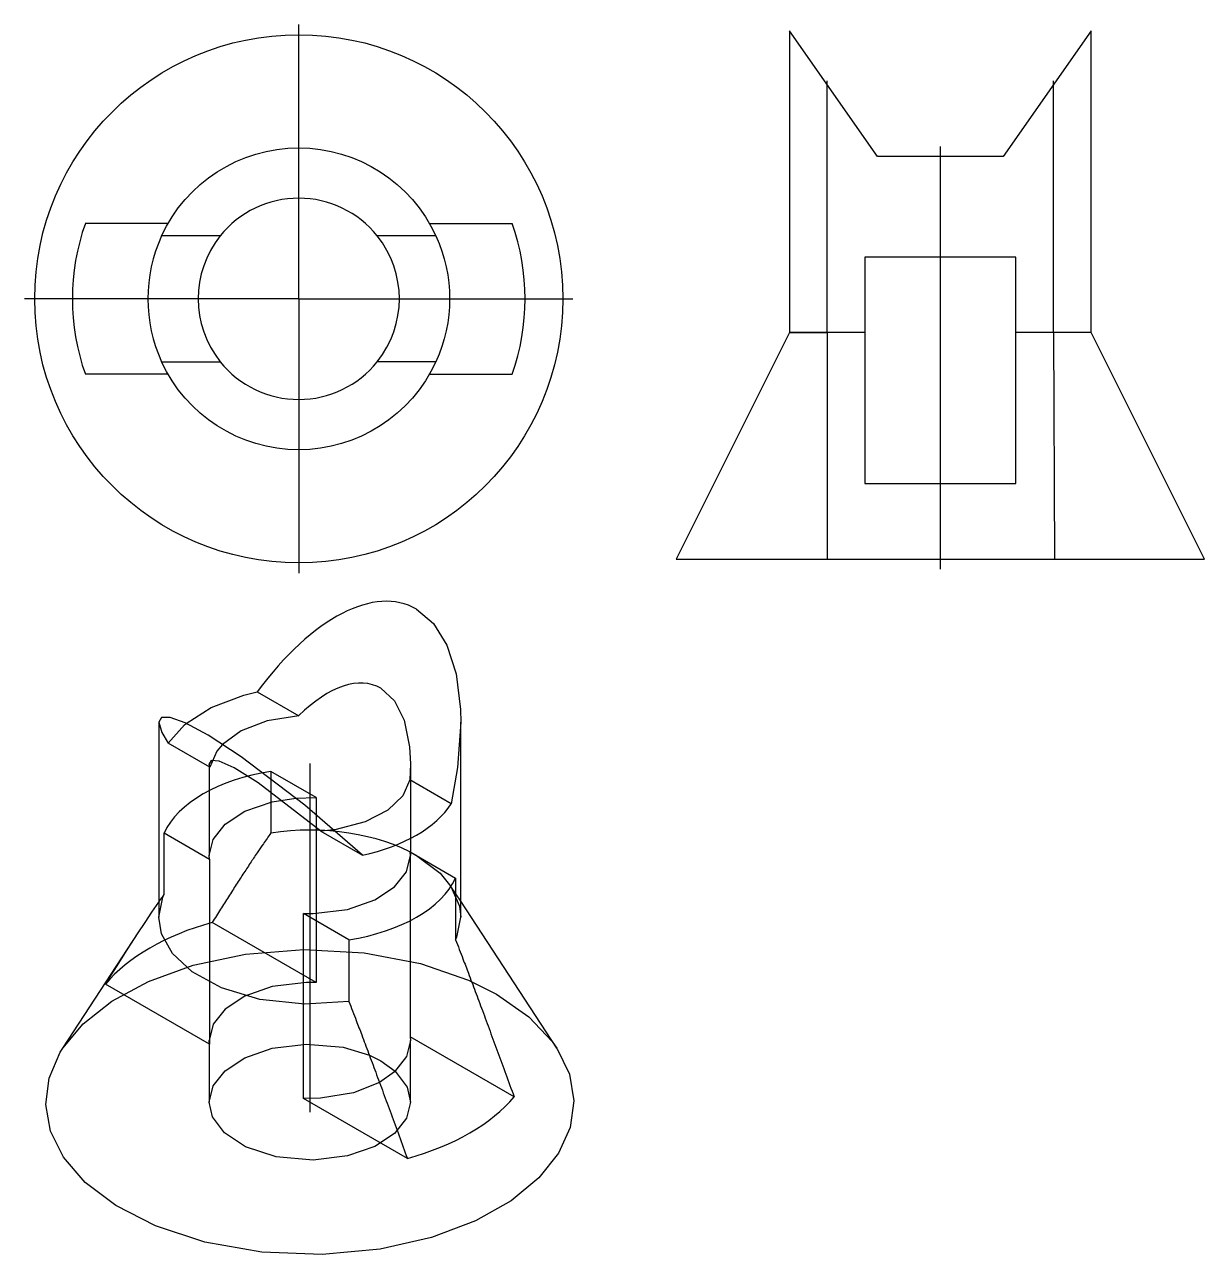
# Model space of a CAD drawing. Header units: millimetres. Extents: x 27 to 262, y 21 to 265.
import ezdxf

# ---------------------------------------------------------------- set-up
doc = ezdxf.new("R2010")
doc.units = ezdxf.units.MM
doc.layers.get('0').update_dxf_attribs({"linetype": 'CONTINUOUS'})

msp = doc.modelspace()

# ---------------------------------------------------------------- linework, layer by layer
for p, q in [((81.68, 210.71), (81.68, 265.21)), ((186.72, 203.99), (186.72, 254.05)), ((231.72, 203.99), (231.72, 254.05)), ((209.22, 240.99), (209.22, 156.99)), ((55.69, 225.71), (39.25, 225.71)), ((107.66, 225.71), (124.1, 225.71)), ((108.95, 223.21), (97.29, 223.21)), ((81.68, 210.71), (27.18, 210.71)), ((81.68, 210.71), (136.18, 210.71)), ((81.68, 210.71), (81.68, 156.21)), ((179.22, 203.99), (186.72, 203.99)), ((194.22, 203.99), (179.22, 203.99)), ((186.72, 203.99), (186.72, 158.99)), ((239.22, 203.99), (224.22, 203.99)), ((239.22, 203.99), (231.72, 203.99)), ((231.72, 203.99), (231.89, 158.99)), ((108.95, 198.21), (97.29, 198.21)), ((55.69, 195.71), (39.25, 195.71)), ((107.66, 195.71), (124.1, 195.71)), ((105.09, 149.04), (108.47, 146.17)), ((108.47, 146.17), (111.12, 141.88)), ((111.12, 141.88), (112.94, 136.19)), ((112.94, 136.19), (113.82, 129.1)), ((98.02, 133.3), (100.71, 130.82)), ((100.71, 130.82), (102.65, 126.95)), ((113.82, 129.1), (113.88, 126.55)), ((53.88, 126.55), (53.88, 87.8)), ((102.65, 126.95), (103.72, 121.69)), ((64, 117.65), (55.75, 122.41)), ((103.72, 121.69), (103.88, 118.3)), ((64.25, 118.94), (63.88, 118.3)), ((65.85, 118.81), (64.25, 118.94)), ((68.83, 117.47), (65.85, 118.81)), ((73.62, 114.51), (68.83, 117.47)), ((83.88, 118.38), (83.88, 49.06)), ((103.88, 118.3), (103.75, 115.11)), ((103.88, 118.3), (103.88, 100.05)), ((76.11, 116.78), (76.11, 104.54)), ((85.13, 111.58), (76.11, 116.78)), ((86.08, 104.91), (73.62, 114.51)), ((103.84, 100.78), (103.84, 87.12)), ((63.92, 99.33), (63.88, 100.05)), ((105.09, 100.05), (109.76, 96.56)), ((109.76, 96.56), (111.94, 93.93)), ((113.88, 90.97), (111.94, 93.93)), ((111.94, 93.93), (113.64, 89.97)), ((53.88, 87.8), (54.67, 91.77)), ((54.67, 91.77), (54.9, 92.29)), ((132.99, 61.78), (113.88, 90.97)), ((91.64, 83.32), (82.62, 88.53)), ((113.64, 89.97), (113.88, 87.8)), ((54.42, 84.52), (53.88, 87.8)), ((85.13, 74.83), (64.48, 86.75)), ((103.84, 87.12), (103.84, 64.03)), ((34.77, 61.78), (49.77, 84.7)), ((56.6, 80.6), (54.42, 84.52)), ((91.64, 83.32), (91.64, 71.07)), ((60.52, 76.94), (56.6, 80.6)), ((66.3, 73.77), (60.52, 76.94)), ((73.97, 71.46), (66.3, 73.77)), ((82.89, 70.49), (73.97, 71.46)), ((91.64, 71.07), (82.89, 70.49)), ((103.84, 64.03), (103.88, 63.31)), ((124.48, 52.11), (103.84, 64.03)), ((63.92, 62.59), (63.88, 63.31)), ((103.27, 39.87), (82.62, 51.79)), ((64.54, 48.1), (63.88, 51.06)), ((103.88, 51.06), (103.08, 47.84)), ((66.9, 44.96), (64.54, 48.1)), ((103.08, 47.84), (100.72, 44.84)), ((71.1, 42.18), (66.9, 44.96)), ((100.72, 44.84), (96.8, 42.25)), ((77.22, 40.17), (71.1, 42.18)), ((96.8, 42.25), (91.35, 40.35)), ((84.54, 39.52), (77.22, 40.17)), ((91.35, 40.35), (84.54, 39.52))]:
    msp.add_line(p, q)
for points in [[(179.22, 203.99), (156.72, 158.99), (261.72, 158.99), (239.22, 203.99), (239.22, 263.99), (221.72, 238.99), (196.72, 238.99), (179.22, 263.99)], [(194.22, 218.99), (194.22, 203.99), (194.22, 173.99), (224.22, 173.99), (224.22, 203.99), (224.22, 218.99)], [(98.02, 59.23), (100.83, 57.19), (103.2, 54.04), (103.88, 51.06), (103.88, 63.31), (103.08, 60.09), (100.72, 57.08), (97.73, 54.98), (92.58, 52.91), (86.01, 51.83), (82.62, 51.79), (82.62, 88.53), (84.54, 88.51), (91.35, 89.34), (96.8, 91.24), (100.72, 93.83), (103.08, 96.83), (103.88, 100.05), (103.84, 100.78), (112.85, 95.57), (112.85, 83.32), (113.08, 83.84), (113.88, 87.8), (113.88, 126.55), (113.26, 117.56), (112, 110.35), (103.75, 115.11), (102.35, 111.95), (99.38, 109.09), (94.86, 106.73), (88.83, 105.2), (88.67, 105.17), (86.08, 104.91), (94.32, 100.15), (82.88, 110.05), (70.23, 119.67), (63.67, 123.96), (59.13, 126.41), (56.09, 127.52), (54.37, 127.48), (53.88, 126.55), (54.49, 124.54), (55.75, 122.41), (58.97, 126.04), (59.31, 126.32), (64.24, 129.48), (70.74, 131.95), (73.43, 132.62), (81.68, 127.86), (75.43, 126.85), (70.22, 124.82), (66.55, 122.15), (65.41, 120.81), (64, 117.65), (63.88, 118.3), (63.88, 100.05), (64.67, 103.27), (67.03, 106.28), (70.95, 108.86), (76.4, 110.76), (81.1, 111.49), (85.13, 111.58), (85.13, 108.19), (85.13, 74.83), (83.22, 74.85), (76.4, 74.02), (70.95, 72.12), (67.03, 69.54), (64.67, 66.53), (63.88, 63.31), (63.88, 51.06), (64.67, 54.28), (67.03, 57.29), (70.95, 59.87), (76.4, 61.77), (83.22, 62.6), (90.53, 61.95), (95.72, 60.37)], [(63.92, 62.59), (43.27, 74.51), (45.42, 77.93), (47.59, 81.33), (49.77, 84.7), (51.13, 86.76), (52.5, 88.8), (53.88, 90.82), (54.22, 91.31), (54.56, 91.8), (54.9, 92.29), (54.9, 104.54), (63.92, 99.33)], [(132.99, 61.78), (135.5, 56.58), (136.37, 51.29), (135.64, 46.02), (133.33, 40.88), (129.42, 35.99), (123.92, 31.46), (116.81, 27.46), (108.09, 24.17), (97.84, 21.84), (86.34, 20.78), (74.34, 21.26), (63.01, 23.25), (53.23, 26.45), (45.31, 30.49), (39.24, 35.1), (34.94, 40.08), (32.34, 45.27), (31.38, 50.56), (32.03, 55.83), (34.27, 60.98), (34.77, 61.78), (38.84, 66.64), (44.51, 71.12), (51.79, 75.05), (60.68, 78.25), (71.09, 80.46), (82.69, 81.37), (94.67, 80.73), (105.87, 78.59), (115.45, 75.28), (121, 72.5), (127.44, 67.98), (132.08, 63.07)]]:
    msp.add_lwpolyline(points, close=True)
msp.add_lwpolyline([(66.06, 198.21, 0.480384), (97.29, 198.21, 0.351), (97.29, 223.21, 0.227735), (81.68, 230.71, 0.227735), (66.06, 223.21), (54.4, 223.21, -0.293253), (81.68, 240.71, -0.293253), (108.95, 223.21, -0.218258), (108.95, 198.21, -0.641689), (54.4, 198.21)], format="xyb", close=True)
msp.add_circle((81.68, 210.71), 52.5)
for radius, start, end in [(45, 160.5288, 199.4712), (45, -19.4712, 19.4712), (30, 155.3757, 204.6243), (20, 141.3178, 218.6822)]:
    msp.add_arc((81.68, 210.71), radius, start, end)
for centre, major_axis, ratio, start_param, end_param in [((83.88, 101.8), (-19.87, -47.9), 0.469196, 3.080139, 4.22116), ((83.88, 101.8), (-13.25, -31.94), 0.469196, 3.080139, 3.975804), ((83.88, 100.05), (-30, 0), 0.57735, 4.974188, 6.021386), ((83.88, 116.38), (30, 0), 0.57735, 5.068012, 5.927563), ((83.88, 87.8), (-30, 0), 0.57735, 3.926991, 4.974188), ((83.88, 100.05), (30, 0), 0.57735, 4.974188, 6.021386), ((83.88, 63.31), (-45, 0), 0.57735, 5.15795, 5.837624), ((83.88, 63.31), (45, 0), 0.57735, 5.15795, 5.837624)]:
    msp.add_ellipse(centre, major_axis=major_axis, ratio=ratio, start_param=start_param, end_param=end_param)
for points in [[(76.11, 104.54), (75.62, 103.83), (74.76, 102.6), (73.46, 100.68), (72.17, 98.75), (70.74, 96.58), (69.24, 94.27), (67.69, 91.85), (66.1, 89.33), (65.03, 87.63), (64.48, 86.75)], [(112.85, 83.32), (113.35, 82.05), (114.2, 79.83), (115.5, 76.41), (116.79, 72.99), (118.23, 69.16), (119.72, 65.12), (121.27, 60.91), (122.87, 56.56), (123.94, 53.62), (124.48, 52.11)], [(91.64, 71.07), (92.13, 69.8), (92.99, 67.58), (94.29, 64.16), (95.58, 60.74), (97.01, 56.91), (98.51, 52.87), (100.06, 48.67), (101.65, 44.31), (102.72, 41.37), (103.27, 39.87)]]:
    msp.add_open_spline(points, degree=3, knots=[0, 0, 0, 0, 1.346276, 2.349883, 3.618229, 4.963207, 6.396666, 7.89051, 9.410361, 11, 11, 11, 11])

doc.saveas('drawing.dxf')
